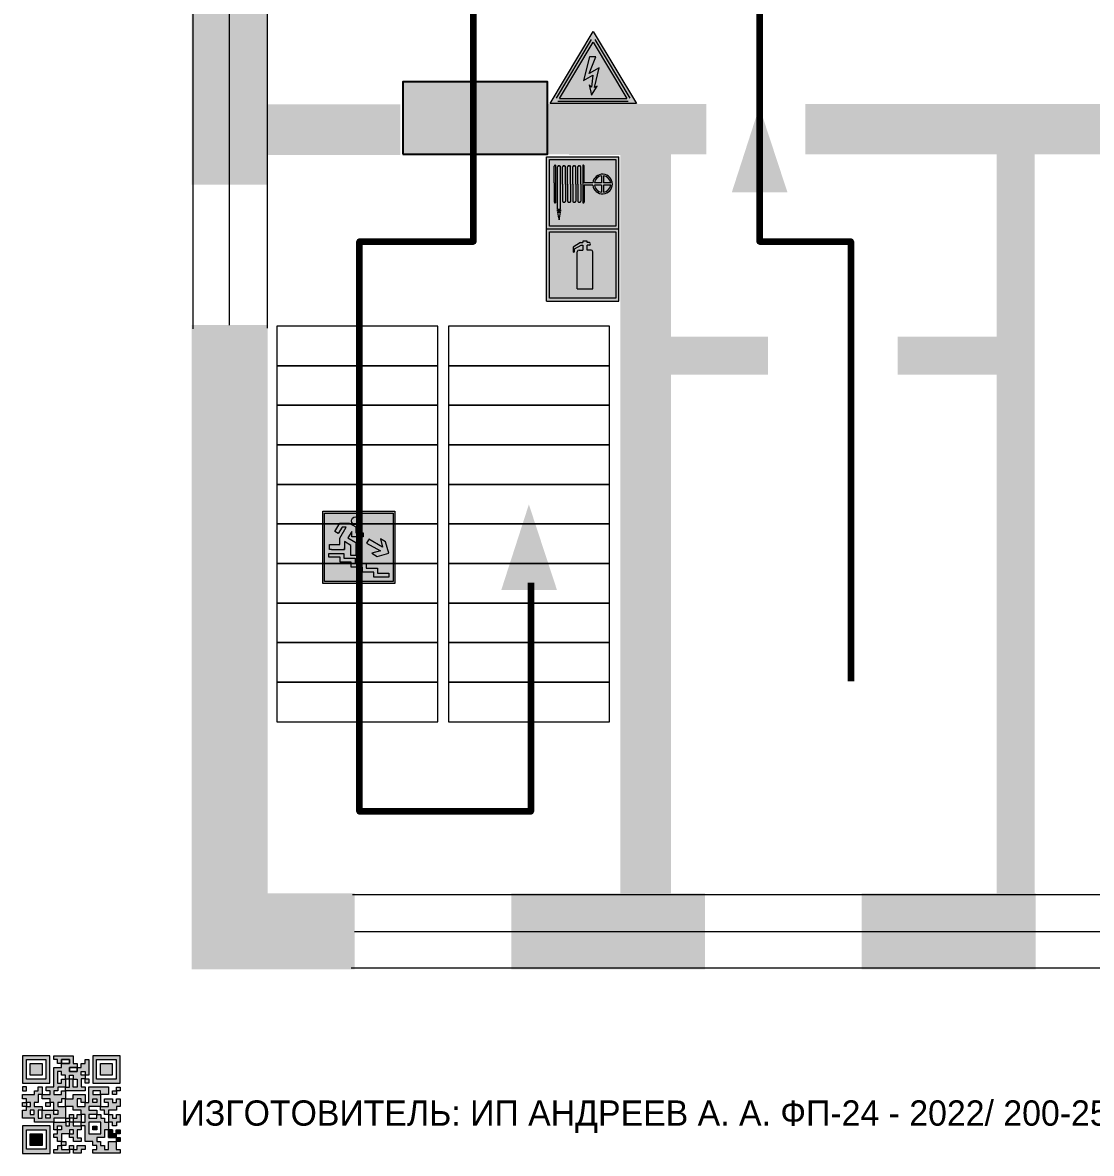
# Model space of a CAD drawing. Header units: millimetres. Extents: x 13114 to 67229, y 22859 to 38520.
# Drawn here: x 19306.9 to 19425.2, y 36360.2 to 36485.4 of the extents above; entities that cross this region are included whole.
import ezdxf

# ---------------------------------------------------------------- set-up
doc = ezdxf.new("R2010")
doc.units = ezdxf.units.MM
doc.layers.add('План_Штампы', color=7, linetype='Continuous')
doc.styles.add('обычный', font='arial.ttf')

# ---------------------------------------------------------------- blocks, each defined once
blk = doc.blocks.new('QR')
at = {"lineweight": 0}
h = blk.add_hatch(color=256, dxfattribs=at)
h.dxf.hatch_style = 1
h.paths.add_polyline_path([(9241.16, 2687.38), (9242.01, 2687.38), (9242.01, 2687.83), (9241.59, 2687.83), (9241.59, 2688.68), (9239.45, 2688.68), (9239.45, 2688.25), (9239.86, 2688.25), (9239.86, 2687.83), (9240.29, 2687.83), (9240.29, 2688.25), (9241.16, 2688.25), (9241.16, 2687.83), (9240.29, 2687.83), (9240.29, 2687.38), (9239.45, 2687.38), (9239.45, 2685.22), (9238.57, 2685.22), (9238.57, 2684.8), (9239.02, 2684.8), (9239.02, 2684.37), (9238.13, 2684.37), (9238.13, 2683.92), (9239.02, 2683.92), (9239.02, 2683.5), (9239.44, 2683.5), (9239.44, 2682.64), (9239.87, 2682.64), (9239.87, 2682.18), (9239.44, 2682.18), (9239.44, 2682.64), (9238.13, 2682.64), (9238.13, 2681.76), (9237.71, 2681.76), (9237.71, 2682.64), (9238.13, 2682.64), (9238.13, 2683.07), (9237.27, 2683.07), (9237.27, 2683.51), (9237.71, 2683.51), (9237.71, 2684.37), (9238.13, 2684.37), (9238.13, 2685.22), (9237.71, 2685.22), (9237.71, 2684.8), (9237.28, 2684.8), (9237.28, 2684.38), (9235.98, 2684.38), (9235.98, 2683.92), (9236.4, 2683.92), (9236.4, 2683.49), (9236.84, 2683.49), (9236.84, 2683.07), (9236.4, 2683.07), (9236.4, 2682.64), (9235.98, 2682.64), (9235.98, 2681.76), (9237.29, 2681.76), (9237.29, 2681.33), (9239.43, 2681.33), (9239.43, 2681.76), (9240.74, 2681.76), (9240.74, 2683.05), (9239.87, 2683.05), (9239.87, 2683.5), (9240.29, 2683.5), (9240.29, 2683.91), (9240.74, 2683.91), (9240.74, 2684.81), (9240.29, 2684.81), (9240.29, 2684.79), (9240.29, 2684.37), (9239.45, 2684.37), (9239.45, 2684.8), (9239.87, 2684.8), (9239.87, 2685.21), (9240.74, 2685.21), (9240.74, 2686.1), (9240.29, 2686.1), (9240.29, 2685.64), (9239.86, 2685.64), (9239.86, 2686.95), (9240.29, 2686.95), (9240.29, 2686.52), (9240.74, 2686.52), (9240.74, 2686.1), (9241.16, 2686.1), (9241.16, 2686.53), (9241.59, 2686.53), (9241.59, 2686.1), (9242.02, 2686.1), (9242.02, 2685.21), (9241.59, 2685.21), (9241.59, 2686.1), (9241.16, 2686.1), (9241.16, 2685.21), (9240.74, 2685.21), (9240.74, 2684.81), (9242.89, 2684.81), (9242.89, 2685.22), (9242.47, 2685.22), (9242.47, 2686.11), (9242.89, 2686.11), (9242.89, 2686.52), (9242.46, 2686.52), (9242.46, 2686.95), (9242.89, 2686.95), (9242.89, 2686.52), (9243.32, 2686.52), (9243.32, 2688.26), (9242.9, 2688.26), (9242.9, 2687.83), (9242.47, 2687.83), (9242.47, 2687.38), (9242.01, 2687.38), (9242.01, 2686.94), (9241.16, 2686.94)])
h.paths.add_polyline_path([(9239.02, 2682.18), (9239.02, 2681.76), (9238.54, 2681.76), (9238.54, 2682.18)], flags=16)
h.paths.add_polyline_path([(9237.27, 2682.65), (9237.27, 2682.19), (9236.83, 2682.19), (9236.83, 2682.65)], flags=16)
h = blk.add_hatch(color=256, dxfattribs=at)
h.dxf.hatch_style = 1
h.paths.add_polyline_path([(9238.15, 2687.83), (9236.83, 2687.83), (9236.83, 2686.52), (9238.15, 2686.52)], flags=0)
h.paths.add_polyline_path([(9239.01, 2685.65), (9239.01, 2688.68), (9235.98, 2688.68), (9235.98, 2685.65)])
h.paths.add_polyline_path([(9236.41, 2686.1), (9236.41, 2688.26), (9238.56, 2688.26), (9238.56, 2686.1)], flags=16)
h.paths.add_polyline_path([(9236.83, 2686.52), (9236.83, 2687.83), (9238.15, 2687.83), (9238.15, 2686.52)], flags=0)
h = blk.add_hatch(color=256, dxfattribs=at)
h.dxf.hatch_style = 1
h.paths.add_polyline_path([(9238.15, 2686.52), (9238.15, 2687.83), (9236.83, 2687.83), (9236.83, 2686.52)])
h.paths.add_polyline_path([(9245.91, 2686.52), (9245.91, 2687.83), (9244.59, 2687.83), (9244.59, 2686.52)], flags=0)
h.paths.add_polyline_path([(9246.77, 2685.65), (9246.77, 2688.68), (9243.74, 2688.68), (9243.74, 2685.65)])
h.paths.add_polyline_path([(9244.17, 2686.1), (9244.17, 2688.26), (9246.32, 2688.26), (9246.32, 2686.1)], flags=16)
h.paths.add_polyline_path([(9244.59, 2686.52), (9244.59, 2687.83), (9245.91, 2687.83), (9245.91, 2686.52)], flags=0)
h = blk.add_hatch(color=256, dxfattribs=at)
h.dxf.hatch_style = 1
h.paths.add_polyline_path([(9240.75, 2681.76), (9240.75, 2681.35), (9241.17, 2681.35), (9241.17, 2681.76)])
h.paths.add_polyline_path([(9241.6, 2682.18), (9241.17, 2682.18), (9241.17, 2681.76), (9241.6, 2681.76)])
h.paths.add_polyline_path([(9242.47, 2681.34), (9242.47, 2682.19), (9242.02, 2682.19), (9242.02, 2681.76), (9241.6, 2681.76), (9241.6, 2681.34)])
h.paths.add_polyline_path([(9239.87, 2678.3), (9239.44, 2678.3), (9239.44, 2677.89), (9241.17, 2677.89), (9241.17, 2678.3), (9240.28, 2678.3), (9240.28, 2678.73), (9239.87, 2678.73)])
h.paths.add_polyline_path([(9240.75, 2678.73), (9240.75, 2679.19), (9240.28, 2679.19), (9240.28, 2678.73)])
h.paths.add_polyline_path([(9241.6, 2678.73), (9241.17, 2678.73), (9241.17, 2678.3), (9241.6, 2678.3)])
h.paths.add_polyline_path([(9242.02, 2678.3), (9241.6, 2678.3), (9241.6, 2677.89), (9242.48, 2677.89), (9242.48, 2678.31), (9242.9, 2678.31), (9242.9, 2678.73), (9242.02, 2678.73)])
h.paths.add_polyline_path([(9246.36, 2684.37), (9246.36, 2684.79), (9245.93, 2684.79), (9245.93, 2684.37)])
h.paths.add_polyline_path([(9246.78, 2685.2), (9246.36, 2685.2), (9246.36, 2684.79), (9246.78, 2684.79)])
h.paths.add_polyline_path([(9245.91, 2687.83), (9244.59, 2687.83), (9244.59, 2686.52), (9245.91, 2686.52)])
h = blk.add_hatch(color=256, dxfattribs=at)
h.dxf.hatch_style = 1
h.paths.add_polyline_path([(9243.32, 2686.11), (9242.89, 2686.11), (9242.89, 2685.64), (9243.32, 2685.64)])
h.paths.add_polyline_path([(9239.02, 2683.07), (9239.02, 2683.5), (9238.56, 2683.5), (9238.56, 2683.07)])
h.paths.add_polyline_path([(9236.4, 2684.8), (9236.4, 2685.22), (9235.98, 2685.22), (9235.98, 2684.8)])
h.paths.add_polyline_path([(9236.4, 2683.07), (9236.4, 2683.49), (9235.98, 2683.49), (9235.98, 2683.07)])
h = blk.add_hatch(color=256, dxfattribs=at)
h.dxf.hatch_style = 1
h.paths.add_polyline_path([(9243.32, 2682.64), (9243.32, 2683.07), (9244.62, 2683.07), (9244.62, 2684.37), (9243.74, 2684.37), (9243.74, 2684.8), (9244.62, 2684.8), (9244.62, 2684.37), (9245.48, 2684.37), (9245.48, 2685.22), (9243.32, 2685.22), (9243.32, 2683.5), (9242.89, 2683.5), (9242.89, 2683.06), (9242.01, 2683.06), (9242.01, 2683.91), (9242.47, 2683.91), (9242.47, 2683.5), (9242.89, 2683.5), (9242.89, 2684.38), (9241.59, 2684.38), (9241.59, 2683.91), (9240.74, 2683.91), (9240.74, 2683.05), (9241.59, 2683.05), (9241.59, 2682.64), (9242.47, 2682.64), (9242.47, 2682.19), (9242.91, 2682.19), (9242.91, 2681.34), (9242.48, 2681.34), (9242.48, 2680.91), (9242.91, 2680.91), (9242.91, 2679.17), (9243.75, 2679.17), (9243.75, 2678.73), (9244.2, 2678.73), (9244.2, 2678.3), (9243.75, 2678.3), (9243.75, 2677.88), (9246.78, 2677.88), (9246.78, 2678.3), (9246.35, 2678.3), (9246.35, 2679.19), (9245.48, 2679.19), (9245.48, 2678.31), (9245.05, 2678.31), (9245.05, 2678.73), (9244.62, 2678.73), (9244.62, 2679.19), (9244.2, 2679.19), (9244.2, 2679.61), (9245.05, 2679.61), (9245.05, 2680.46), (9245.48, 2680.46), (9245.48, 2681.34), (9245.04, 2681.34), (9245.04, 2681.76), (9244.63, 2681.76), (9244.63, 2682.19), (9244.21, 2682.19), (9244.21, 2681.76), (9243.32, 2681.76), (9243.32, 2682.19), (9244.21, 2682.19), (9244.21, 2682.64)])
h.paths.add_polyline_path([(9243.75, 2683.49), (9243.75, 2683.92), (9244.21, 2683.92), (9244.21, 2683.49)], flags=16)
h.paths.add_polyline_path([(9243.32, 2681.34), (9244.63, 2681.34), (9244.63, 2680.04), (9243.32, 2680.04)], flags=16)
h.paths.add_polyline_path([(9243.76, 2680.89), (9244.18, 2680.89), (9244.18, 2680.48), (9243.76, 2680.48)], flags=0)
h = blk.add_hatch(color=256, dxfattribs=at)
h.dxf.hatch_style = 1
h.paths.add_polyline_path([(9246.36, 2683.07), (9246.78, 2683.07), (9246.78, 2683.92), (9246.36, 2683.92), (9246.36, 2683.49), (9245.92, 2683.49), (9245.92, 2683.92), (9245.06, 2683.92), (9245.06, 2683.49), (9245.48, 2683.49), (9245.48, 2683.07), (9244.62, 2683.07), (9244.62, 2682.65), (9245.05, 2682.65), (9245.05, 2682.18), (9245.48, 2682.18), (9245.48, 2682.65), (9246.36, 2682.65)])
h.paths.add_polyline_path([(9246.78, 2682.18), (9246.36, 2682.18), (9246.36, 2681.75), (9245.92, 2681.75), (9245.92, 2682.18), (9245.48, 2682.18), (9245.48, 2681.34), (9245.48, 2681.34), (9245.94, 2681.34), (9245.94, 2680.91), (9246.36, 2680.91), (9246.36, 2681.34), (9246.78, 2681.34)])
h = blk.add_hatch(color=256, dxfattribs=at)
h.dxf.hatch_style = 1
h.paths.add_polyline_path([(9235.98, 2680.9), (9235.98, 2677.86), (9239.02, 2677.86), (9239.02, 2680.9)])
h.paths.add_polyline_path([(9238.57, 2680.48), (9238.57, 2678.32), (9236.41, 2678.32), (9236.41, 2680.48)], flags=16)
h.paths.add_polyline_path([(9238.15, 2680.05), (9238.15, 2678.74), (9236.83, 2678.74), (9236.83, 2680.05)], flags=0)
h = blk.add_hatch(color=256, dxfattribs=at)
h.dxf.hatch_style = 1
h.paths.add_polyline_path([(9242.02, 2680.46), (9242.48, 2680.46), (9242.48, 2680.91), (9241.58, 2680.91), (9241.58, 2681.35), (9241.17, 2681.35), (9241.17, 2680.91), (9240.75, 2680.91), (9240.75, 2681.33), (9239.43, 2681.33), (9239.43, 2680.46), (9239.86, 2680.46), (9239.86, 2680.92), (9240.3, 2680.92), (9240.3, 2680.46), (9239.86, 2680.46), (9239.86, 2680.04), (9239.44, 2680.04), (9239.44, 2679.62), (9239.86, 2679.62), (9239.86, 2679.19), (9240.29, 2679.19), (9240.29, 2680.03), (9241.18, 2680.03), (9241.18, 2680.47), (9241.6, 2680.47), (9241.6, 2680.03), (9241.18, 2680.03), (9241.18, 2679.61), (9241.6, 2679.61), (9241.6, 2679.19), (9242.47, 2679.19), (9242.47, 2679.6), (9242.02, 2679.6)])
h = blk.add_hatch(color=256, dxfattribs=at)
h.dxf.hatch_style = 1
h.paths.add_polyline_path([(9244.18, 2680.48), (9244.18, 2680.89), (9243.76, 2680.89), (9243.76, 2680.48)])
h = blk.add_hatch(color=256, dxfattribs=at)
h.dxf.hatch_style = 1
h.paths.add_polyline_path([(9238.15, 2680.05), (9236.83, 2680.05), (9236.83, 2678.74), (9238.15, 2678.74)])
h = blk.add_hatch(color=256, dxfattribs=at)
h.dxf.hatch_style = 1
h.paths.add_polyline_path([(9245.93, 2680.04), (9245.93, 2680.46), (9245.48, 2680.46), (9245.48, 2679.62), (9246.35, 2679.62), (9246.35, 2680.04)])
h.paths.add_polyline_path([(9246.78, 2680.04), (9246.78, 2680.46), (9246.35, 2680.46), (9246.35, 2680.04)])
h.paths.add_polyline_path([(9246.78, 2679.18), (9246.78, 2679.62), (9246.35, 2679.62), (9246.35, 2679.18)])
for points in [[(9237.71, 2685.22), (9238.13, 2685.22), (9238.13, 2684.37), (9237.71, 2684.37), (9237.71, 2683.51), (9237.27, 2683.51), (9237.27, 2683.07), (9238.13, 2683.07), (9238.13, 2682.64), (9237.71, 2682.64), (9237.71, 2681.76), (9238.13, 2681.76), (9238.13, 2682.64), (9239.44, 2682.64), (9239.44, 2683.5), (9239.02, 2683.5), (9239.02, 2683.07), (9238.56, 2683.07), (9238.56, 2683.5), (9239.02, 2683.5), (9239.02, 2683.92), (9238.13, 2683.92), (9238.13, 2684.37), (9239.02, 2684.37), (9239.02, 2684.8), (9238.57, 2684.8), (9238.57, 2685.22), (9239.45, 2685.22), (9239.45, 2687.38), (9240.29, 2687.38), (9240.29, 2687.83), (9239.86, 2687.83), (9239.86, 2688.25), (9239.45, 2688.25), (9239.45, 2688.68), (9241.59, 2688.68), (9241.59, 2687.83), (9242.01, 2687.83), (9242.01, 2687.38), (9242.47, 2687.38), (9242.47, 2687.83), (9242.9, 2687.83), (9242.9, 2688.26), (9243.32, 2688.26), (9243.32, 2686.52), (9242.89, 2686.52), (9242.89, 2686.11), (9243.32, 2686.11), (9243.32, 2685.64), (9242.89, 2685.64), (9242.89, 2686.11), (9242.47, 2686.11), (9242.47, 2685.22), (9242.89, 2685.22), (9242.89, 2684.81), (9240.74, 2684.81), (9240.74, 2683.91), (9241.59, 2683.91), (9241.59, 2684.38), (9242.89, 2684.38), (9242.89, 2683.5), (9242.47, 2683.5), (9242.47, 2683.91), (9242.01, 2683.91), (9242.01, 2683.06), (9242.89, 2683.06), (9242.89, 2683.5), (9243.32, 2683.5), (9243.32, 2685.22), (9245.48, 2685.22), (9245.48, 2684.37), (9244.62, 2684.37), (9244.62, 2683.07), (9245.48, 2683.07), (9245.48, 2683.49), (9245.06, 2683.49), (9245.06, 2683.92), (9245.92, 2683.92), (9245.92, 2683.49), (9246.36, 2683.49), (9246.36, 2683.92), (9246.78, 2683.92), (9246.78, 2683.07), (9246.36, 2683.07), (9246.36, 2682.65), (9245.48, 2682.65), (9245.48, 2682.18), (9245.92, 2682.18), (9245.92, 2681.75), (9246.36, 2681.75), (9246.36, 2682.18), (9246.78, 2682.18), (9246.78, 2681.34), (9246.36, 2681.34), (9246.36, 2680.91), (9245.94, 2680.91), (9245.94, 2681.34), (9245.48, 2681.34), (9245.48, 2680.46), (9245.93, 2680.46), (9245.93, 2680.04), (9246.35, 2680.04), (9246.35, 2680.46), (9246.78, 2680.46), (9246.78, 2680.04), (9246.78, 2680.04), (9246.35, 2680.04), (9246.35, 2679.62), (9246.78, 2679.62), (9246.78, 2679.18), (9246.35, 2679.18), (9246.35, 2678.3), (9246.78, 2678.3), (9246.78, 2677.88), (9243.75, 2677.88), (9243.75, 2678.3), (9244.2, 2678.3), (9244.2, 2678.73), (9243.75, 2678.73), (9243.75, 2679.17), (9242.91, 2679.17), (9242.91, 2680.91), (9242.48, 2680.91), (9242.48, 2680.46), (9242.02, 2680.46), (9242.02, 2679.6), (9242.47, 2679.6), (9242.47, 2679.19), (9241.6, 2679.19), (9241.6, 2679.61), (9241.18, 2679.61), (9241.18, 2680.03), (9240.29, 2680.03), (9240.29, 2679.19), (9240.75, 2679.19), (9240.75, 2678.73), (9240.28, 2678.73), (9240.28, 2678.3), (9241.17, 2678.3), (9241.17, 2678.73), (9241.6, 2678.73), (9241.6, 2678.3), (9242.02, 2678.3), (9242.02, 2678.73), (9242.9, 2678.73), (9242.9, 2678.31), (9242.48, 2678.31), (9242.48, 2677.89), (9241.6, 2677.89), (9241.6, 2678.3), (9241.17, 2678.3), (9241.17, 2677.89), (9239.44, 2677.89), (9239.44, 2678.3), (9239.87, 2678.3), (9239.87, 2678.73), (9240.28, 2678.73), (9240.28, 2679.19), (9240.29, 2679.19), (9239.86, 2679.19), (9239.86, 2679.62), (9239.44, 2679.62), (9239.44, 2680.04), (9239.86, 2680.04), (9239.86, 2680.46), (9239.43, 2680.46), (9239.43, 2681.33), (9237.29, 2681.33), (9237.29, 2681.76), (9235.98, 2681.76), (9235.98, 2682.64), (9236.4, 2682.64), (9236.4, 2683.07), (9235.98, 2683.07), (9235.98, 2683.49), (9236.4, 2683.49), (9236.4, 2683.92), (9235.98, 2683.92), (9235.98, 2684.38), (9237.28, 2684.38), (9237.28, 2684.8), (9237.71, 2684.8), (9237.71, 2685.22), (9237.92, 2685.22)], [(9240.74, 2686.1), (9240.74, 2686.52), (9240.29, 2686.52), (9240.29, 2686.95), (9239.86, 2686.95), (9239.86, 2685.64), (9240.29, 2685.64), (9240.29, 2686.1), (9240.74, 2686.1), (9240.74, 2686.52)], [(9240.74, 2685.21), (9239.87, 2685.21), (9239.87, 2684.8), (9239.45, 2684.8), (9239.45, 2684.37), (9240.29, 2684.37), (9240.29, 2684.79), (9240.29, 2684.81), (9240.74, 2684.81), (9240.74, 2685.21), (9239.87, 2685.21)], [(9244.62, 2684.37), (9244.62, 2684.8), (9243.74, 2684.8), (9243.74, 2684.37), (9244.62, 2684.37)], [(9240.74, 2683.91), (9240.29, 2683.91), (9240.29, 2683.5), (9239.87, 2683.5), (9239.87, 2683.05), (9240.74, 2683.05), (9240.74, 2683.91)], [(9240.74, 2683.05), (9240.74, 2681.76), (9239.43, 2681.76), (9239.43, 2681.33), (9240.75, 2681.33), (9240.75, 2681.35), (9240.75, 2680.91), (9241.17, 2680.91), (9241.17, 2681.35), (9241.58, 2681.35), (9241.58, 2680.91), (9242.48, 2680.91), (9242.48, 2681.34), (9242.91, 2681.34), (9242.91, 2682.19), (9242.47, 2682.19), (9242.47, 2682.64), (9241.59, 2682.64), (9241.59, 2683.05), (9240.74, 2683.05)], [(9241.6, 2681.76), (9242.02, 2681.76), (9242.02, 2682.19), (9242.47, 2682.19), (9242.47, 2681.34), (9241.6, 2681.34), (9241.6, 2681.76)], [(9244.62, 2683.07), (9243.32, 2683.07), (9243.32, 2682.64), (9244.21, 2682.64), (9244.21, 2682.19), (9243.32, 2682.19), (9243.32, 2681.76), (9244.21, 2681.76), (9244.21, 2682.19), (9244.63, 2682.19), (9244.63, 2681.76), (9245.04, 2681.76), (9245.04, 2681.34), (9245.48, 2681.34)], [(9245.48, 2682.18), (9245.05, 2682.18), (9245.05, 2682.65), (9244.62, 2682.65), (9244.62, 2683.07)], [(9245.48, 2682.18), (9245.48, 2681.34)], [(9239.86, 2680.46), (9239.86, 2680.92), (9240.3, 2680.92), (9240.3, 2680.46), (9239.86, 2680.46)], [(9245.48, 2680.46), (9245.05, 2680.46), (9245.05, 2679.61), (9244.2, 2679.61), (9244.2, 2679.19), (9244.62, 2679.19), (9244.62, 2678.73), (9245.05, 2678.73), (9245.05, 2678.31), (9245.48, 2678.31), (9245.48, 2679.19), (9246.35, 2679.19), (9246.35, 2679.07)], [(9246.35, 2679.62), (9245.48, 2679.62), (9245.48, 2680.46)], [(9245.48, 2680.46), (9245.48, 2679.62), (9246.35, 2679.62), (9246.35, 2680.04), (9245.93, 2680.04), (9245.93, 2680.46), (9245.48, 2680.46), (9245.48, 2679.62)], [(9246.35, 2679.62), (9246.35, 2679.18)]]:
    blk.add_lwpolyline(points, dxfattribs=at)
for points in [[(9235.98, 2685.65), (9239.01, 2685.65), (9239.01, 2688.68), (9235.98, 2688.68)], [(9236.41, 2688.26), (9238.56, 2688.26), (9238.56, 2686.1), (9236.41, 2686.1)], [(9240.29, 2687.83), (9241.16, 2687.83), (9241.16, 2688.25), (9240.29, 2688.25)], [(9240.29, 2688.25), (9241.16, 2688.25), (9241.16, 2687.83), (9240.29, 2687.83)], [(9243.74, 2685.65), (9246.77, 2685.65), (9246.77, 2688.68), (9243.74, 2688.68)], [(9244.17, 2688.26), (9246.32, 2688.26), (9246.32, 2686.1), (9244.17, 2686.1)], [(9236.83, 2687.83), (9238.15, 2687.83), (9238.15, 2686.52), (9236.83, 2686.52)], [(9242.01, 2687.38), (9241.16, 2687.38), (9241.16, 2686.94), (9242.01, 2686.94)], [(9241.16, 2687.38), (9242.01, 2687.38), (9242.01, 2686.94), (9241.16, 2686.94)], [(9242.89, 2686.52), (9242.46, 2686.52), (9242.46, 2686.95), (9242.89, 2686.95)], [(9244.59, 2687.83), (9245.91, 2687.83), (9245.91, 2686.52), (9244.59, 2686.52)], [(9241.16, 2686.1), (9240.74, 2686.1), (9240.74, 2685.21), (9241.16, 2685.21)], [(9241.16, 2686.53), (9241.59, 2686.53), (9241.59, 2686.1), (9241.16, 2686.1)], [(9241.59, 2686.1), (9242.02, 2686.1), (9242.02, 2685.21), (9241.59, 2685.21)], [(9235.98, 2684.8), (9236.4, 2684.8), (9236.4, 2685.22), (9235.98, 2685.22)], [(9245.93, 2684.79), (9246.36, 2684.79), (9246.36, 2684.37), (9245.93, 2684.37)], [(9246.36, 2685.2), (9246.78, 2685.2), (9246.78, 2684.79), (9246.36, 2684.79)], [(9236.4, 2683.07), (9236.84, 2683.07), (9236.84, 2683.49), (9236.4, 2683.49)], [(9243.75, 2683.92), (9244.21, 2683.92), (9244.21, 2683.49), (9243.75, 2683.49)], [(9236.83, 2682.19), (9237.27, 2682.19), (9237.27, 2682.65), (9236.83, 2682.65)], [(9238.54, 2682.18), (9239.02, 2682.18), (9239.02, 2681.76), (9238.54, 2681.76)], [(9239.44, 2682.64), (9239.87, 2682.64), (9239.87, 2682.18), (9239.44, 2682.18)], [(9241.17, 2682.18), (9241.6, 2682.18), (9241.6, 2681.76), (9241.17, 2681.76)], [(9235.98, 2677.86), (9239.02, 2677.86), (9239.02, 2680.9), (9235.98, 2680.9)], [(9240.75, 2681.76), (9241.17, 2681.76), (9241.17, 2681.35), (9240.75, 2681.35)], [(9243.32, 2680.04), (9244.63, 2680.04), (9244.63, 2681.34), (9243.32, 2681.34)], [(9243.76, 2680.89), (9244.18, 2680.89), (9244.18, 2680.48), (9243.76, 2680.48)], [(9236.41, 2680.48), (9238.57, 2680.48), (9238.57, 2678.32), (9236.41, 2678.32)], [(9236.83, 2680.05), (9238.15, 2680.05), (9238.15, 2678.74), (9236.83, 2678.74)], [(9241.18, 2680.03), (9241.6, 2680.03), (9241.6, 2680.47), (9241.18, 2680.47)]]:
    blk.add_lwpolyline(points, close=True, dxfattribs=at)
blk = doc.blocks.new('A$C3AD82952')
at = {"true_color": 0xf5f5ff}
h = blk.add_hatch(color=7, dxfattribs=at)
h.dxf.hatch_style = 1
h.paths.add_polyline_path([(8.21, 8.73, 0.414214), (7.89, 9.05), (7.22, 9.05), (7.22, 9.92), (7.59, 9.92, 1), (7.57, 10.36), (7.22, 10.36), (7.22, 10.6), (6.43, 10.6), (6.43, 10.36), (6.01, 10.36), (4.74, 9.59), (4.74, 8.69), (4.98, 8.73), (4.98, 9.26), (6.12, 9.91), (6.43, 9.91), (6.43, 9.05), (5.76, 9.05, 0.414214), (5.44, 8.73), (5.44, 2.2), (8.21, 2.2)], flags=0)
h.paths.add_polyline_path([(12.8, 12.8), (0, 12.8), (0, 0), (12.8, 0)])
h.paths.add_polyline_path([(0.51, 12.29), (12.29, 12.29), (12.29, 0.51), (0.51, 0.51)], flags=16)
h.paths.add_polyline_path([(4.74, 9.59), (6.01, 10.36), (6.43, 10.36), (6.43, 10.6), (7.22, 10.6), (7.22, 10.36), (7.59, 10.36, -0.94586), (7.59, 9.92), (7.22, 9.92), (7.22, 9.05), (7.89, 9.05, -0.414214), (8.21, 8.73), (8.21, 2.2), (5.44, 2.2), (5.44, 8.73, -0.414214), (5.76, 9.05), (6.43, 9.05), (6.43, 9.91), (6.12, 9.91), (4.98, 9.26), (4.98, 8.73), (4.74, 8.69)], flags=0)
h = blk.add_hatch(color=242)
h.dxf.hatch_style = 1
h.paths.add_polyline_path([(12.29, 12.29), (0.51, 12.29), (0.51, 0.51), (12.29, 0.51)])
h.paths.add_polyline_path([(4.74, 8.69), (4.74, 9.59), (6.01, 10.36), (6.43, 10.36), (6.43, 10.6), (7.22, 10.6), (7.22, 10.36), (7.59, 10.36, -0.94586), (7.59, 9.92), (7.22, 9.92), (7.22, 9.05), (7.89, 9.05, -0.414214), (8.21, 8.73), (8.21, 2.2), (5.44, 2.2), (5.44, 8.73, -0.414214), (5.76, 9.05), (6.43, 9.05), (6.43, 9.91), (6.12, 9.91), (4.98, 9.26), (4.98, 8.73)], flags=16)
h = blk.add_hatch(color=7, dxfattribs=at)
h.dxf.hatch_style = 1
h.paths.add_polyline_path([(8.21, 8.73, 0.414214), (7.89, 9.05), (7.22, 9.05), (7.22, 9.92), (7.59, 9.92, 1), (7.57, 10.36), (7.22, 10.36), (7.22, 10.6), (6.43, 10.6), (6.43, 10.36), (6.01, 10.36), (4.74, 9.59), (4.74, 8.69), (4.98, 8.73), (4.98, 9.26), (6.12, 9.91), (6.43, 9.91), (6.43, 9.05), (5.76, 9.05, 0.414214), (5.44, 8.73), (5.44, 2.2), (8.21, 2.2)])
at = {"color": 242, "lineweight": 5}
for p, q in [((0, 0), (0, 12.8)), ((0, 12.8), (12.8, 12.8)), ((12.8, 0), (12.8, 12.8)), ((6.01, 10.36), (4.74, 9.59)), ((6.01, 10.36), (6.43, 10.36)), ((7.22, 10.6), (6.43, 10.6)), ((6.43, 10.6), (6.43, 10.36)), ((7.22, 10.36), (7.22, 10.6)), ((7.59, 10.36), (7.22, 10.36)), ((4.74, 9.59), (4.74, 8.69)), ((4.74, 8.69), (4.98, 8.73)), ((4.98, 9.26), (6.12, 9.91)), ((4.98, 8.73), (4.98, 9.26)), ((5.44, 2.2), (5.44, 8.73)), ((5.76, 9.05), (6.43, 9.05)), ((6.12, 9.91), (6.43, 9.91)), ((6.43, 9.91), (6.43, 9.05)), ((7.22, 9.05), (7.22, 9.92)), ((7.59, 9.92), (7.22, 9.92)), ((7.89, 9.05), (7.22, 9.05)), ((8.21, 2.2), (8.21, 8.73)), ((5.44, 2.2), (8.21, 2.2)), ((0, 0), (12.8, 0))]:
    blk.add_line(p, q, dxfattribs=at)
blk.add_lwpolyline([(0.51, 12.29), (12.29, 12.29), (12.29, 0.51), (0.51, 0.51)], close=True, dxfattribs=at)
for centre, radius, start, end in [((7.58, 10.14), 0.223, 273.1875, 86.8125), ((5.76, 8.73), 0.32, 90, 180), ((7.89, 8.73), 0.32, 0, 90)]:
    blk.add_arc(centre, radius, start, end, dxfattribs=at)
blk = doc.blocks.new('A$C37112FD5')
at = {"true_color": 0xf5f5ff}
h = blk.add_hatch(color=7, dxfattribs=at)
h.dxf.hatch_style = 1
h.paths.add_polyline_path([(12.8, -7.4), (0, -7.4), (0, -20.2), (12.8, -20.2)])
h.paths.add_polyline_path([(12.29, -7.91), (12.29, -19.69), (0.51, -19.69), (0.51, -7.91)], flags=16)
h.paths.add_polyline_path([(4.98, -9.04, -0.42597), (5.17, -9.22), (5.17, -12.25), (5.17, -15.29, -0.432244), (4.98, -15.47), (4.83, -15.47, -0.42597), (4.64, -15.29), (4.64, -12.25), (4.64, -9.22, -0.432244), (4.83, -9.04)], flags=0)
h.paths.add_polyline_path([(4.28, -9.22), (4.28, -12.25), (4.28, -15.29, -0.432244), (4.09, -15.47), (3.94, -15.47, -0.42597), (3.75, -15.29), (3.75, -12.25), (3.75, -9.22, -0.432244), (3.94, -9.04), (4.09, -9.04, -0.42597)], flags=0)
h.paths.add_polyline_path([(5.72, -9.04), (5.87, -9.04, -0.42597), (6.06, -9.22), (6.06, -12.25), (6.06, -15.29, -0.432244), (5.87, -15.47), (5.72, -15.47, -0.42597), (5.53, -15.29), (5.53, -12.25), (5.53, -9.22, -0.432244)], flags=0)
h.paths.add_polyline_path([(6.42, -8.9), (6.5, -8.9, -0.42597), (6.69, -9.08), (6.69, -12.03), (8.21, -12.03, -15.824349), (8.21, -12.47), (6.69, -12.47), (6.69, -15.42, -0.432244), (6.5, -15.6), (6.42, -15.6)], flags=0)
h.paths.add_polyline_path([(3.39, -9.22), (3.39, -12.25), (3.39, -15.29, -0.432244), (3.2, -15.47), (3.05, -15.47, -0.42597), (2.85, -15.29), (2.85, -12.25), (2.85, -9.22, -0.432244), (3.05, -9.04), (3.2, -9.04, -0.42597)], flags=0)
h.paths.add_polyline_path([(2.5, -9.22), (2.5, -16.71), (1.96, -16.71), (1.96, -9.22, -0.432244), (2.15, -9.04), (2.31, -9.04, -0.42597)], flags=0)
h.paths.add_polyline_path([(1.61, -8.9), (1.61, -15.6), (1.57, -15.6, -0.42597), (1.37, -15.42), (1.37, -12.03), (1.37, -9.09, -0.432244), (1.57, -8.9)], flags=0)
h.paths.add_polyline_path([(9.76, -10.81), (9.76, -12.03), (8.49, -12.03, -0.336371)], flags=0)
h.paths.add_polyline_path([(8.49, -12.47), (9.76, -12.47), (9.76, -13.7, -0.336371)], flags=0)
h.paths.add_polyline_path([(10.11, -10.81, -0.336371), (11.38, -12.03), (10.11, -12.03)], flags=0)
h.paths.add_polyline_path([(10.11, -12.47), (11.38, -12.47, -0.336371), (10.11, -13.7)], flags=0)
h.paths.add_polyline_path([(2.5, -16.84), (2.5, -17.05), (1.97, -17.05), (1.97, -16.84)], flags=0)
h.paths.add_polyline_path([(2.5, -17.24, -0.033778), (2.24, -18.6, -0.033778), (1.97, -17.24)], flags=0)
h = blk.add_hatch(color=242)
h.dxf.hatch_style = 1
h.paths.add_polyline_path([(12.29, -7.91), (0.51, -7.91), (0.51, -19.69), (12.29, -19.69)])
h.paths.add_polyline_path([(6.42, -15.6), (6.42, -8.9), (6.5, -8.9, -0.42597), (6.69, -9.08), (6.69, -12.03), (8.21, -12.03, -15.824349), (8.21, -12.47), (6.69, -12.47), (6.69, -15.42, -0.432244), (6.5, -15.6)], flags=16)
h.paths.add_polyline_path([(5.87, -15.47), (5.72, -15.47, -0.42597), (5.53, -15.29), (5.53, -12.25), (5.53, -9.22, -0.432244), (5.72, -9.04), (5.87, -9.04, -0.42597), (6.06, -9.22), (6.06, -12.25), (6.06, -15.29, -0.432244)], flags=16)
h.paths.add_polyline_path([(4.98, -15.47), (4.83, -15.47, -0.42597), (4.64, -15.29), (4.64, -12.25), (4.64, -9.22, -0.432244), (4.83, -9.04), (4.98, -9.04, -0.42597), (5.17, -9.22), (5.17, -12.25), (5.17, -15.29, -0.432244)], flags=16)
h.paths.add_polyline_path([(4.09, -15.47), (3.94, -15.47, -0.42597), (3.75, -15.29), (3.75, -12.25), (3.75, -9.22, -0.432244), (3.94, -9.04), (4.09, -9.04, -0.42597), (4.28, -9.22), (4.28, -12.25), (4.28, -15.29, -0.432244)], flags=16)
h.paths.add_polyline_path([(3.2, -15.47), (3.05, -15.47, -0.42597), (2.85, -15.29), (2.85, -12.25), (2.85, -9.22, -0.432244), (3.05, -9.04), (3.2, -9.04, -0.42597), (3.39, -9.22), (3.39, -12.25), (3.39, -15.29, -0.432244)], flags=16)
h.paths.add_polyline_path([(2.5, -17.05), (1.97, -17.05), (1.97, -16.84), (2.5, -16.84)], flags=16)
h.paths.add_polyline_path([(2.5, -17.24, -0.033778), (2.24, -18.6, -0.033778), (1.97, -17.24)], flags=16)
h.paths.add_polyline_path([(2.5, -16.71), (1.96, -16.71), (1.96, -9.22, -0.432244), (2.15, -9.04), (2.31, -9.04, -0.42597), (2.5, -9.22)], flags=16)
h.paths.add_polyline_path([(1.61, -15.6), (1.57, -15.6, -0.42597), (1.37, -15.42), (1.37, -12.03), (1.37, -9.09, -0.432244), (1.57, -8.9), (1.61, -8.9)], flags=16)
h.paths.add_polyline_path([(8.49, -12.47), (9.76, -12.47), (9.76, -13.7, -0.336371)], flags=0)
h.paths.add_polyline_path([(10.11, -13.7), (10.11, -12.47), (11.38, -12.47, -0.336371)], flags=0)
h.paths.add_polyline_path([(8.49, -12.03, -0.336371), (9.76, -10.81), (9.76, -12.03)], flags=0)
h.paths.add_polyline_path([(10.11, -12.03), (10.11, -10.81, -0.336371), (11.38, -12.03)], flags=0)
h = blk.add_hatch(color=7, dxfattribs=at)
h.dxf.hatch_style = 1
h.paths.add_polyline_path([(1.61, -8.9), (1.57, -8.9, 0.432244), (1.37, -9.09), (1.37, -12.03), (1.37, -15.42, 0.42597), (1.57, -15.6), (1.61, -15.6)])
h.paths.add_polyline_path([(2.5, -9.22, 0.42597), (2.31, -9.04), (2.15, -9.04, 0.432244), (1.96, -9.22), (1.96, -16.71), (2.5, -16.71)])
h.paths.add_polyline_path([(2.5, -16.84), (1.97, -16.84), (1.97, -17.05), (2.5, -17.05)])
h.paths.add_polyline_path([(2.5, -17.24), (1.97, -17.24, 0.033778), (2.24, -18.6, 0.033778)])
h.paths.add_polyline_path([(3.39, -12.25), (3.39, -9.22, 0.42597), (3.2, -9.04), (3.05, -9.04, 0.432244), (2.85, -9.22), (2.85, -12.25), (2.85, -15.29, 0.42597), (3.05, -15.47), (3.2, -15.47, 0.432244), (3.39, -15.29)])
h.paths.add_polyline_path([(4.28, -12.25), (4.28, -9.22, 0.42597), (4.09, -9.04), (3.94, -9.04, 0.432244), (3.75, -9.22), (3.75, -12.25), (3.75, -15.29, 0.42597), (3.94, -15.47), (4.09, -15.47, 0.432244), (4.28, -15.29)])
h.paths.add_polyline_path([(5.17, -12.25), (5.17, -9.22, 0.42597), (4.98, -9.04), (4.83, -9.04, 0.432244), (4.64, -9.22), (4.64, -12.25), (4.64, -15.29, 0.42597), (4.83, -15.47), (4.98, -15.47, 0.432244), (5.17, -15.29)])
h.paths.add_polyline_path([(6.06, -12.25), (6.06, -9.22, 0.42597), (5.87, -9.04), (5.72, -9.04, 0.432244), (5.53, -9.22), (5.53, -12.25), (5.53, -15.29, 0.42597), (5.72, -15.47), (5.87, -15.47, 0.432244), (6.06, -15.29)])
h.paths.add_polyline_path([(6.69, -12.47), (8.21, -12.47, 15.824349), (8.21, -12.03), (6.69, -12.03), (6.69, -9.08, 0.42597), (6.5, -8.9), (6.42, -8.9), (6.42, -15.6), (6.5, -15.6, 0.432244), (6.69, -15.42)])
h.paths.add_polyline_path([(8.49, -12.47), (9.76, -12.47), (9.76, -13.7, -0.336371)], flags=16)
h.paths.add_polyline_path([(8.49, -12.03, -0.336371), (9.76, -10.81), (9.76, -12.03)], flags=16)
h.paths.add_polyline_path([(10.11, -12.47), (11.38, -12.47, -0.336371), (10.11, -13.7)], flags=16)
h.paths.add_polyline_path([(10.11, -12.03), (10.11, -10.81, -0.336371), (11.38, -12.03)], flags=16)
h = blk.add_hatch(color=242)
h.dxf.hatch_style = 1
h.paths.add_polyline_path([(9.76, -10.81, 0.336371), (8.49, -12.03), (9.76, -12.03)])
h.paths.add_polyline_path([(10.11, -10.81), (10.11, -12.03), (11.38, -12.03, 0.336371)])
h.paths.add_polyline_path([(11.38, -12.47), (10.11, -12.47), (10.11, -13.7, 0.336371)])
h.paths.add_polyline_path([(9.76, -12.47), (8.49, -12.47, 0.336371), (9.76, -13.7)])
at = {"color": 242, "lineweight": 5}
for p, q in [((0, -20.2), (0, -7.4)), ((0, -7.4), (12.8, -7.4)), ((12.8, -20.2), (12.8, -7.4)), ((1.37, -12.03), (1.37, -9.08)), ((1.57, -8.9), (1.61, -8.9)), ((1.61, -8.9), (1.61, -15.6)), ((1.96, -16.71), (1.96, -9.22)), ((2.15, -9.04), (2.31, -9.04)), ((2.5, -16.71), (2.5, -9.22)), ((2.85, -12.25), (2.85, -9.22)), ((3.05, -9.04), (3.2, -9.04)), ((3.39, -12.25), (3.39, -9.22)), ((3.75, -12.25), (3.75, -9.22)), ((3.94, -9.04), (4.09, -9.04)), ((4.28, -12.25), (4.28, -9.22)), ((4.64, -12.25), (4.64, -9.22)), ((4.83, -9.04), (4.98, -9.04)), ((5.17, -12.25), (5.17, -9.22)), ((5.53, -12.25), (5.53, -9.22)), ((5.72, -9.04), (5.87, -9.04)), ((6.06, -12.25), (6.06, -9.22)), ((6.42, -8.9), (6.42, -15.6)), ((6.5, -8.9), (6.42, -8.9)), ((6.69, -12.03), (6.69, -9.08)), ((9.76, -10.81), (9.76, -12.03)), ((10.11, -10.81), (10.11, -12.03)), ((1.37, -12.03), (1.37, -15.42)), ((2.85, -12.25), (2.85, -15.29)), ((3.39, -12.25), (3.39, -15.29)), ((3.75, -12.25), (3.75, -15.29)), ((4.28, -12.25), (4.28, -15.29)), ((4.64, -12.25), (4.64, -15.29)), ((5.17, -12.25), (5.17, -15.29)), ((5.53, -12.25), (5.53, -15.29)), ((6.06, -12.25), (6.06, -15.29)), ((8.21, -12.03), (6.69, -12.03)), ((8.21, -12.47), (6.69, -12.47)), ((6.69, -12.47), (6.69, -15.42)), ((9.76, -12.03), (8.49, -12.03)), ((9.76, -12.47), (8.49, -12.47)), ((9.76, -12.47), (9.76, -13.7)), ((11.38, -12.03), (10.11, -12.03)), ((11.38, -12.47), (10.11, -12.47)), ((10.11, -12.47), (10.11, -13.7)), ((1.57, -15.6), (1.61, -15.6)), ((3.05, -15.47), (3.2, -15.47)), ((3.94, -15.47), (4.09, -15.47)), ((4.83, -15.47), (4.98, -15.47)), ((5.72, -15.47), (5.87, -15.47)), ((6.42, -15.6), (6.5, -15.6)), ((1.96, -16.71), (2.5, -16.71)), ((1.97, -16.84), (2.5, -16.84)), ((1.97, -17.05), (1.97, -16.84)), ((2.5, -17.05), (1.97, -17.05)), ((1.97, -17.24), (2.5, -17.24)), ((2.5, -16.84), (2.5, -17.05)), ((0, -20.2), (12.8, -20.2))]:
    blk.add_line(p, q, dxfattribs=at)
blk.add_lwpolyline([(0.51, -7.91), (12.29, -7.91), (12.29, -19.69), (0.51, -19.69)], close=True, dxfattribs=at)
for centre, radius, start, end in [((1.56, -9.09), 0.182, 87.1027, 180.6071), ((2.15, -9.22), 0.182, 87.1027, 180.6071), ((2.32, -9.22), 0.182, 359.3929, 92.8973), ((3.04, -9.22), 0.182, 87.1027, 180.6071), ((3.21, -9.22), 0.182, 359.3929, 92.8973), ((3.93, -9.22), 0.182, 87.1027, 180.6071), ((4.1, -9.22), 0.182, 359.3929, 92.8973), ((4.82, -9.22), 0.182, 87.1027, 180.6071), ((4.99, -9.22), 0.182, 359.3929, 92.8973), ((5.71, -9.22), 0.182, 87.1027, 180.6071), ((5.88, -9.22), 0.182, 359.3929, 92.8973), ((6.51, -9.09), 0.182, 359.3929, 92.8973), ((9.93, -12.25), 1.74, 187.2319, 172.7681), ((9.93, -12.25), 1.46, 96.9927, 171.3585), ((9.93, -12.25), 1.46, 8.6415, 83.0073), ((9.93, -12.25), 1.46, 188.6415, 263.0073), ((9.93, -12.25), 1.46, 276.9927, 351.3585), ((1.56, -15.42), 0.182, 179.3929, 272.8973), ((3.04, -15.29), 0.182, 179.3929, 272.8973), ((3.21, -15.29), 0.182, 267.1027, 0.6071), ((3.93, -15.29), 0.182, 179.3929, 272.8973), ((4.1, -15.29), 0.182, 267.1027, 0.6071), ((4.82, -15.29), 0.182, 179.3929, 272.8973), ((4.99, -15.29), 0.182, 267.1027, 0.6071), ((5.71, -15.29), 0.182, 179.3929, 272.8973), ((5.88, -15.29), 0.182, 267.1027, 0.6071), ((6.51, -15.42), 0.182, 267.1027, 0.6071), ((12.17, -15.98), 10.27, 187.041, 194.7793), ((-7.7, -15.98), 10.27, 345.2207, 352.959)]:
    blk.add_arc(centre, radius, start, end, dxfattribs=at)
blk = doc.blocks.new('A$C7B4425F7')
at = {"true_color": 0xffffff}
blk.add_hatch(color=7, dxfattribs=at).paths.add_polyline_path([(0, 0), (-16, 0), (-16, -8), (0, -8)])
h = blk.add_hatch(color=126)
h.paths.add_polyline_path([(-0.2, -0.2), (-15.8, -0.2), (-15.8, -7.8), (-0.2, -7.8)])
h.paths.add_polyline_path([(-11.76, -2.03), (-11.76, -3.66), (-11.17, -3.66, -0.568275), (-11.17, -6.18), (-12.58, -6.18), (-12.58, -2.03)], flags=16)
h.paths.add_polyline_path([(-13.33, -4.12, -0.495768), (-13.59, -6.18), (-15.03, -6.18), (-15.03, -2.03), (-13.59, -2.03, -0.487973)], flags=16)
h.paths.add_polyline_path([(-10.25, -2.03), (-9.48, -2.03), (-9.48, -6.18), (-10.25, -6.18)], flags=16)
h.paths.add_polyline_path([(-13.84, -3.69), (-14.24, -3.69), (-14.24, -3.03), (-13.9, -3.03, -0.692621)], flags=0)
h.paths.add_polyline_path([(-9.15, -2.03), (-8.4, -2.03), (-8.04, -3.07), (-7.68, -2.03), (-6.93, -2.03), (-7.64, -4.1), (-6.93, -6.18), (-7.68, -6.18), (-8.04, -5.14), (-8.4, -6.18), (-9.15, -6.18), (-8.44, -4.1)], flags=16)
h.paths.add_polyline_path([(-11.76, -4.46), (-11.42, -4.46, -0.692621), (-11.36, -5.12), (-11.76, -5.12)], flags=0)
h.paths.add_polyline_path([(-13.9, -5.2), (-14.24, -5.2), (-14.24, -4.55), (-13.84, -4.55, -0.708038)], flags=0)
edge = h.paths.add_edge_path(flags=16)
edge.add_ellipse((-5.51, -4.08), major_axis=(0, 2.05), ratio=0.586184, start_angle=0, end_angle=360)
edge = h.paths.add_edge_path(flags=0)
edge.add_ellipse((-5.51, -4.08), major_axis=(0, 1.14), ratio=0.454828, start_angle=0, end_angle=360)
h.paths.add_polyline_path([(-4.13, -4.96, 0.377264), (-3.48, -4.52, 0.0555), (-3.16, -2.03), (-1.66, -2.03), (-1.66, -4.96), (-0.96, -4.96), (-0.96, -7.01), (-1.75, -7.01), (-1.75, -6.18), (-3.3, -6.18), (-3.3, -7.02), (-4.13, -7.02)], flags=16)
h.paths.add_polyline_path([(-2.73, -2.91), (-2.28, -2.91), (-2.28, -4.96), (-3.05, -4.96, 0.079136)], flags=0)
at = {"color": 126}
blk.add_lwpolyline([(-16, -8), (0, -8), (0, 0), (-16, 0)], close=True, dxfattribs=at)
blk = doc.blocks.new('вниз')
at = {"lineweight": 0, "true_color": 0xffffff}
h = blk.add_hatch(color=7, dxfattribs=at)
h.dxf.hatch_style = 1
h.paths.add_polyline_path([(40994.51, -4472.22), (40986.51, -4472.22), (40986.51, -4480.22), (40994.51, -4480.22)])
h.paths.add_polyline_path([(40994.31, -4472.42), (40994.31, -4480.01), (40986.71, -4480.01), (40986.71, -4472.42)], flags=16)
h.paths.add_polyline_path([(40988.43, -4473.53), (40989.43, -4473.53), (40990.19, -4473.96), (40990.19, -4474.6), (40991, -4474.6), (40991, -4475.06), (40989.73, -4475.06), (40989.73, -4474.46), (40989.3, -4475.18), (40990.17, -4475.7), (40990.17, -4477.11), (40989.63, -4477.11), (40989.63, -4476.01), (40988.94, -4475.59), (40988.94, -4476.46), (40988.94, -4476.46), (40987.47, -4476.46), (40987.26, -4476.46), (40987.26, -4475.92), (40988.4, -4475.92), (40988.4, -4475.2), (40989.1, -4473.99), (40988.66, -4473.99), (40988.24, -4474.7), (40987.86, -4474.47), (40988.41, -4473.56)], flags=0)
h.paths.add_polyline_path([(40990.55, -4473.29, -1), (40989.69, -4473.29, -1)], flags=0)
h.paths.add_polyline_path([(40988.85, -4476.89), (40988.85, -4477.43), (40990.1, -4477.43), (40990.1, -4477.99), (40991.34, -4477.99), (40991.34, -4478.54), (40992.59, -4478.54), (40992.59, -4479.09), (40993.83, -4479.09), (40993.83, -4479.52), (40992.17, -4479.52), (40992.17, -4478.97), (40990.91, -4478.97), (40990.91, -4478.41), (40989.68, -4478.41), (40989.68, -4477.86), (40988.43, -4477.86), (40988.43, -4477.31), (40987.6, -4477.31), (40987.18, -4477.31), (40987.18, -4476.89)], flags=0)
h.paths.add_polyline_path([(40991.61, -4475.33), (40993.12, -4476.2), (40992.9, -4475.27), (40993.48, -4475.6), (40993.83, -4476.88), (40992.56, -4477.22), (40991.97, -4476.88), (40992.9, -4476.61), (40991.38, -4475.74), (40991.58, -4475.39)], flags=0)
h.paths.add_polyline_path([(40990.19, -4473.96), (40989.43, -4473.53), (40988.43, -4473.53), (40988.41, -4473.56), (40987.86, -4474.47), (40988.24, -4474.7), (40988.66, -4473.99), (40989.1, -4473.99), (40988.4, -4475.2), (40988.4, -4475.92), (40987.26, -4475.92), (40987.26, -4476.46), (40987.47, -4476.46), (40988.94, -4476.46), (40988.94, -4476.27), (40988.94, -4475.59), (40989.63, -4476.01), (40989.63, -4477.11), (40990.17, -4477.11), (40990.17, -4475.7), (40989.3, -4475.18), (40989.73, -4474.46), (40989.73, -4475.06), (40991, -4475.06), (40991, -4474.6), (40990.19, -4474.6)], flags=0)
h.paths.add_polyline_path([(40990.55, -4473.29, 1), (40989.69, -4473.29, 1)], flags=0)
h.paths.add_polyline_path([(40991.61, -4475.33), (40991.58, -4475.39), (40991.38, -4475.74), (40992.9, -4476.61), (40991.97, -4476.88), (40992.56, -4477.22), (40993.83, -4476.88), (40993.48, -4475.6), (40992.9, -4475.27), (40993.12, -4476.2)], flags=0)
h.paths.add_polyline_path([(40990.1, -4477.43), (40988.85, -4477.43), (40988.85, -4476.89), (40987.18, -4476.89), (40987.18, -4477.31), (40987.6, -4477.31), (40988.43, -4477.31), (40988.43, -4477.86), (40989.68, -4477.86), (40989.68, -4478.41), (40990.91, -4478.41), (40990.91, -4478.97), (40992.17, -4478.97), (40992.17, -4479.52), (40993.83, -4479.52), (40993.83, -4479.09), (40992.59, -4479.09), (40992.59, -4478.54), (40991.34, -4478.54), (40991.34, -4477.99), (40990.1, -4477.99)], flags=0)
at = {"lineweight": 0}
h = blk.add_hatch(color=126, dxfattribs=at)
h.dxf.hatch_style = 1
h.paths.add_polyline_path([(40994.31, -4472.42), (40986.71, -4472.42), (40986.71, -4480.01), (40994.31, -4480.01)])
h.paths.add_polyline_path([(40988.43, -4473.53), (40989.43, -4473.53), (40990.19, -4473.96), (40990.19, -4474.6), (40991, -4474.6), (40991, -4475.06), (40989.73, -4475.06), (40989.73, -4474.46), (40989.3, -4475.18), (40990.17, -4475.7), (40990.17, -4477.11), (40989.63, -4477.11), (40989.63, -4476.01), (40988.94, -4475.59), (40988.94, -4476.46), (40988.94, -4476.46), (40987.47, -4476.46), (40987.26, -4476.46), (40987.26, -4475.92), (40988.4, -4475.92), (40988.4, -4475.2), (40989.1, -4473.99), (40988.66, -4473.99), (40988.24, -4474.7), (40987.86, -4474.47), (40988.41, -4473.56)], flags=16)
h.paths.add_polyline_path([(40990.55, -4473.29, -1), (40989.69, -4473.29, -1)], flags=16)
h.paths.add_polyline_path([(40988.85, -4476.89), (40988.85, -4477.43), (40990.1, -4477.43), (40990.1, -4477.99), (40991.34, -4477.99), (40991.34, -4478.54), (40992.59, -4478.54), (40992.59, -4479.09), (40993.83, -4479.09), (40993.83, -4479.52), (40992.17, -4479.52), (40992.17, -4478.97), (40990.91, -4478.97), (40990.91, -4478.41), (40989.68, -4478.41), (40989.68, -4477.86), (40988.43, -4477.86), (40988.43, -4477.31), (40987.6, -4477.31), (40987.18, -4477.31), (40987.18, -4476.89)], flags=16)
h.paths.add_polyline_path([(40991.61, -4475.33), (40993.12, -4476.2), (40992.9, -4475.27), (40993.48, -4475.6), (40993.83, -4476.88), (40992.56, -4477.22), (40991.97, -4476.88), (40992.9, -4476.61), (40991.38, -4475.74), (40991.58, -4475.39)], flags=16)
at = {"lineweight": 0, "true_color": 0xffffff}
h = blk.add_hatch(color=7, dxfattribs=at)
h.dxf.hatch_style = 1
h.paths.add_polyline_path([(40989.73, -4474.46), (40989.73, -4475.06), (40991, -4475.06), (40991, -4474.6), (40990.19, -4474.6), (40990.19, -4473.96), (40989.43, -4473.53), (40988.43, -4473.53), (40988.41, -4473.56), (40987.86, -4474.47), (40988.24, -4474.7), (40988.66, -4473.99), (40989.1, -4473.99), (40988.4, -4475.2), (40988.4, -4475.92), (40987.26, -4475.92), (40987.26, -4476.46), (40987.47, -4476.46), (40988.94, -4476.46), (40988.94, -4475.59), (40989.63, -4476.01), (40989.63, -4477.11), (40990.17, -4477.11), (40990.17, -4475.7), (40989.3, -4475.18)])
h.paths.add_polyline_path([(40989.69, -4473.29, 1), (40990.55, -4473.29, 1)])
h.paths.add_polyline_path([(40991.61, -4475.33), (40991.58, -4475.39), (40991.38, -4475.74), (40992.9, -4476.61), (40991.97, -4476.88), (40992.56, -4477.22), (40993.83, -4476.88), (40993.48, -4475.6), (40992.9, -4475.27), (40993.12, -4476.2)])
h.paths.add_polyline_path([(40990.1, -4477.43), (40988.85, -4477.43), (40988.85, -4476.89), (40987.18, -4476.89), (40987.18, -4477.31), (40987.6, -4477.31), (40988.43, -4477.31), (40988.43, -4477.86), (40989.68, -4477.86), (40989.68, -4478.41), (40990.91, -4478.41), (40990.91, -4478.97), (40992.17, -4478.97), (40992.17, -4479.52), (40993.83, -4479.52), (40993.83, -4479.09), (40992.59, -4479.09), (40992.59, -4478.54), (40991.34, -4478.54), (40991.34, -4477.99), (40990.1, -4477.99)])
at = {"color": 126, "lineweight": 0}
for points in [[(40986.51, -4472.22), (40994.51, -4472.22), (40994.51, -4480.22), (40986.51, -4480.22)], [(40986.71, -4472.42), (40994.31, -4472.42), (40994.31, -4480.01), (40986.71, -4480.01)]]:
    blk.add_lwpolyline(points, close=True, dxfattribs=at)
for points in [[(40987.47, -4476.46), (40987.26, -4476.46), (40987.26, -4475.92), (40988.4, -4475.92), (40988.4, -4475.2), (40989.1, -4473.99), (40988.66, -4473.99), (40988.24, -4474.7), (40987.86, -4474.47), (40988.41, -4473.56), (40988.43, -4473.53), (40989.43, -4473.53), (40990.19, -4473.96), (40990.19, -4474.6), (40991, -4474.6), (40991, -4475.06), (40989.73, -4475.06), (40989.73, -4474.46), (40989.3, -4475.18), (40990.17, -4475.7), (40990.17, -4477.11), (40989.63, -4477.11), (40989.63, -4476.01), (40988.94, -4475.59), (40988.94, -4476.46)], [(40991.58, -4475.39), (40991.38, -4475.74), (40992.9, -4476.61), (40991.97, -4476.88), (40992.56, -4477.22), (40993.83, -4476.88), (40993.48, -4475.6), (40992.9, -4475.27), (40993.12, -4476.2), (40991.61, -4475.33), (40991.58, -4475.39)], [(40987.6, -4477.31), (40987.18, -4477.31), (40987.18, -4476.89), (40988.85, -4476.89), (40988.85, -4477.43), (40990.1, -4477.43), (40990.1, -4477.99), (40991.34, -4477.99), (40991.34, -4478.54), (40992.59, -4478.54), (40992.59, -4479.09), (40993.83, -4479.09), (40993.83, -4479.52), (40992.17, -4479.52), (40992.17, -4478.97), (40990.91, -4478.97), (40990.91, -4478.41), (40989.68, -4478.41), (40989.68, -4477.86), (40988.43, -4477.86), (40988.43, -4477.31), (40987.6, -4477.31)], [(40987.47, -4476.46), (40988.94, -4476.46), (40988.94, -4476.27)]]:
    blk.add_lwpolyline(points, dxfattribs=at)
blk.add_circle((40990.12, -4473.29), 0.432, dxfattribs=at)
blk = doc.blocks.new('A$C3E6D3DDE')
at = {"lineweight": 5}
h = blk.add_hatch(color=40, dxfattribs=at)
h.paths.add_polyline_path([(24.1, 1.45), (16.46, -11.35), (31.74, -11.35)])
h.paths.add_polyline_path([(24.09, -0.46), (30.03, -10.41), (18.14, -10.41)], flags=16)
h.paths.add_polyline_path([(24.54, -3.08), (23.41, -6.02), (25.13, -5.01), (24.33, -8.5), (24.82, -8.27), (23.79, -9.86), (23.4, -8.04), (23.8, -8.43), (24.04, -6.29), (22.39, -7.25), (23.44, -3.08)], flags=0)
h = blk.add_hatch(color=256, dxfattribs=at)
h.paths.add_polyline_path([(24.37, 0.03, 0.567511), (23.82, 0.03), (17.59, -10.4, 0.582454), (17.86, -10.88), (30.32, -10.88, 0.582149), (30.6, -10.4)])
h.paths.add_polyline_path([(24.09, -0.46), (18.14, -10.41), (30.03, -10.41)], flags=16)
h.paths.add_polyline_path([(24.54, -3.08), (23.41, -6.02), (25.13, -5.01), (24.33, -8.5), (24.82, -8.27), (23.79, -9.86), (23.4, -8.04), (23.8, -8.43), (24.04, -6.29), (22.39, -7.25), (23.44, -3.08)], flags=0)
h = blk.add_hatch(color=40, dxfattribs=at)
h.paths.add_polyline_path([(24.09, -0.46), (18.14, -10.41), (30.03, -10.41)])
h.paths.add_polyline_path([(24.82, -8.27), (23.79, -9.86), (23.4, -8.04), (23.8, -8.43), (24.04, -6.29), (22.39, -7.25), (23.44, -3.08), (24.54, -3.08), (23.41, -6.02), (25.13, -5.01), (24.33, -8.5)], flags=16)
at = {"color": 40, "lineweight": 5}
for p, q in [((16.46, -11.35), (24.1, 1.45)), ((24.1, 1.45), (31.74, -11.35))]:
    blk.add_line(p, q, dxfattribs=at)
at = {"lineweight": 5}
for p, q in [((17.59, -10.4), (23.82, 0.03)), ((24.37, 0.03), (30.6, -10.4)), ((18.14, -10.41), (24.09, -0.46)), ((24.09, -0.46), (30.03, -10.41)), ((23.44, -3.08), (22.39, -7.25)), ((23.41, -6.02), (24.54, -3.08)), ((24.54, -3.08), (23.44, -3.08)), ((25.13, -5.01), (23.41, -6.02)), ((24.33, -8.5), (25.13, -5.01)), ((22.39, -7.25), (24.04, -6.29)), ((24.04, -6.29), (23.8, -8.43)), ((23.8, -8.43), (23.4, -8.04)), ((23.4, -8.04), (23.79, -9.86)), ((23.79, -9.86), (24.82, -8.27)), ((24.82, -8.27), (24.33, -8.5)), ((17.86, -10.88), (30.32, -10.88)), ((18.14, -10.41), (30.03, -10.41))]:
    blk.add_line(p, q, dxfattribs=at)
at = {"color": 50, "lineweight": 5}
blk.add_line((31.74, -11.35), (16.46, -11.35), dxfattribs=at)

msp = doc.modelspace()

# ---------------------------------------------------------------- linework, layer by layer
at = {"lineweight": 0}
for points in [[(19329.81, 36451.87), (19329.81, 36603.28)], [(19334.01, 36451.52), (19334.01, 36602.93)], [(19325.79, 36451.44), (19325.79, 36602.85)], [(19343.41, 36388.83), (19668.05, 36388.83)], [(19343.65, 36384.74), (19668.3, 36384.74)], [(19343.28, 36380.71), (19667.93, 36380.71)]]:
    msp.add_lwpolyline(points, dxfattribs=at)
at = {"color": 126, "lineweight": 100, "true_color": 0x008754}
for points in [[(19363.14, 36423.33), (19363.14, 36398.01), (19344.19, 36398.01), (19344.19, 36461.13), (19356.82, 36461.13), (19356.82, 36518.25), (19656.28, 36518.25), (19656.28, 36561.47)], [(19388.46, 36518.25), (19388.46, 36461.13), (19398.59, 36461.13), (19398.59, 36412.45)]]:
    msp.add_lwpolyline(points, dxfattribs=at)
at = {"lineweight": 0}
for points, const_width in [([(19329.81, 36486.66), (19329.81, 36467.41)], 8.4), ([(19330.97, 36473.51), (19348.69, 36473.51)], 5.6), ([(19365.03, 36473.56), (19382.58, 36473.56)], 5.6), ([(19367.38, 36473.51), (19375.87, 36473.51), (19375.87, 36387.37)], 5.6), ([(19393.53, 36473.56), (19444.26, 36473.56)], 5.6), ([(19416.84, 36473.56), (19416.84, 36383.85)], 4.2), ([(19329.81, 36451.87), (19329.81, 36384.74), (19343.65, 36384.74)], 8.4), ([(19389.41, 36448.49), (19377.33, 36448.49)], 4.2), ([(19416.84, 36448.49), (19403.77, 36448.49)], 4.2), ([(19361.01, 36384.74), (19382.44, 36384.74)], 8.4), ([(19399.8, 36384.74), (19419.05, 36384.74)], 8.4)]:
    msp.add_lwpolyline(points, dxfattribs=dict(at, const_width=const_width))
for points in [[(19335.03, 36447.37), (19352.85, 36447.37), (19352.85, 36451.75), (19335.03, 36451.75)], [(19354.04, 36447.37), (19371.86, 36447.37), (19371.86, 36451.75), (19354.04, 36451.75)], [(19335.03, 36442.99), (19352.85, 36442.99), (19352.85, 36447.37), (19335.03, 36447.37)], [(19354.04, 36442.99), (19371.86, 36442.99), (19371.86, 36447.37), (19354.04, 36447.37)], [(19335.03, 36438.61), (19352.85, 36438.61), (19352.85, 36442.99), (19335.03, 36442.99)], [(19354.04, 36438.61), (19371.86, 36438.61), (19371.86, 36442.99), (19354.04, 36442.99)], [(19335.03, 36434.23), (19352.85, 36434.23), (19352.85, 36438.61), (19335.03, 36438.61)], [(19354.04, 36434.23), (19371.86, 36434.23), (19371.86, 36438.61), (19354.04, 36438.61)], [(19335.03, 36429.85), (19352.85, 36429.85), (19352.85, 36434.23), (19335.03, 36434.23)], [(19354.04, 36429.85), (19371.86, 36429.85), (19371.86, 36434.23), (19354.04, 36434.23)], [(19335.03, 36425.47), (19352.85, 36425.47), (19352.85, 36429.85), (19335.03, 36429.85)], [(19354.04, 36425.47), (19371.86, 36425.47), (19371.86, 36429.85), (19354.04, 36429.85)], [(19335.03, 36421.09), (19352.85, 36421.09), (19352.85, 36425.47), (19335.03, 36425.47)], [(19354.04, 36421.09), (19371.86, 36421.09), (19371.86, 36425.47), (19354.04, 36425.47)], [(19335.03, 36416.71), (19352.85, 36416.71), (19352.85, 36421.09), (19335.03, 36421.09)], [(19354.04, 36416.71), (19371.86, 36416.71), (19371.86, 36421.09), (19354.04, 36421.09)], [(19335.03, 36412.33), (19352.85, 36412.33), (19352.85, 36416.71), (19335.03, 36416.71)], [(19354.04, 36412.33), (19371.86, 36412.33), (19371.86, 36416.71), (19354.04, 36416.71)], [(19335.03, 36407.95), (19352.85, 36407.95), (19352.85, 36412.33), (19335.03, 36412.33)], [(19354.04, 36407.95), (19371.86, 36407.95), (19371.86, 36412.33), (19354.04, 36412.33)]]:
    msp.add_lwpolyline(points, close=True, dxfattribs=at)
at = {"layer": 'План_Штампы', "color": 126, "true_color": 0x008754}
for points in [[(19391.57, 36466.56), (19385.41, 36466.58), (19388.46, 36476.03)], [(19366.05, 36422.54), (19359.89, 36422.55), (19362.94, 36432.01)]]:
    msp.add_solid(points, dxfattribs=at)

# ---------------------------------------------------------------- block references
for name, p, xscale, yscale, zscale in [('A$C3E6D3DDE', (19355, 36483.48), 0.625, 0.625, 0.625), ('A$C37112FD5', (19364.89, 36475.14), 0.6249984004534781, 0.6249984004534781, 0.6249984004534781), ('A$C3AD82952', (19364.89, 36454.52), 0.625, 0.625, 0.625)]:
    msp.add_blockref(name, p, dxfattribs=dict(xscale=xscale, yscale=yscale, zscale=zscale))
at = {"color": 126, "true_color": 0x008754}
msp.add_blockref('вниз', (-21646.4, 40903.48), dxfattribs=at)
at = {"color": 22, "lineweight": 100, "true_color": 0xbb1e10}
msp.add_blockref('QR', (10070.91, 33682.29), dxfattribs=at)
at = {"layer": 'План_Штампы'}
msp.add_blockref('A$C7B4425F7', (19364.99, 36478.81), dxfattribs=at)

# ---------------------------------------------------------------- texts
at = {"lineweight": 0, "insert": (19398.41, 36364.22), "char_height": 2.8, "width": 191.3484, "attachment_point": 5, "style": 'обычный'}
msp.add_mtext('\\pi-8.4,l8.4,t8.4;{\\fProxima Nova Rg|b0|i0|c204|p2;ИЗГОТОВИТЕЛЬ: ИП АНДРЕЕВ А. А.\\fProxima Nova Rg|b0|i0|c0|p2; \\fProxima Nova Rg|b0|i0|c204|p2;ФП-24 - 2022/ 200-25-1440 ГОСТ 34428-2018-Е\\H1.2266x; }', dxfattribs=at)

doc.saveas('drawing.dxf')
